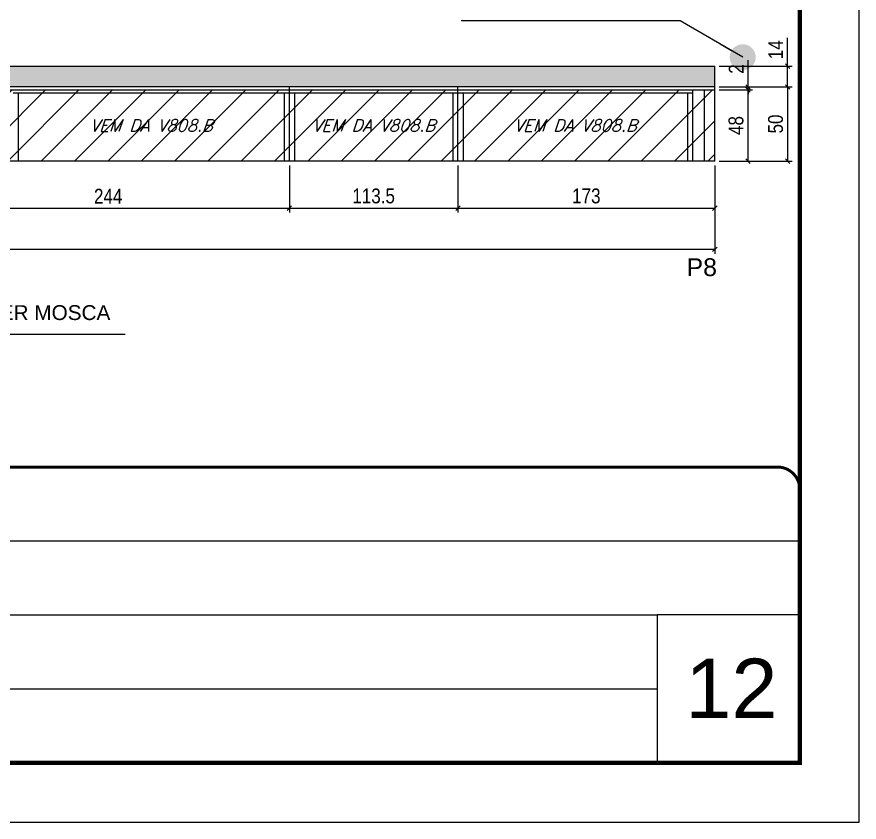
# Model space of a CAD drawing. Extents: x 3309 to 9563, y -2522 to 14608.
# Drawn here: x 8996 to 9563, y 11261 to 11803 of the extents above; entities that cross this region are included whole.
import ezdxf

# ---------------------------------------------------------------- set-up
doc = ezdxf.new("R2010")
doc.units = 0
doc.linetypes.add('CONTINUO', pattern=[0])
doc.linetypes.add('DASHED', pattern=[0.75, 0.5, -0.25])
for name, color, linetype in [('5', 5, 'Continuous'), ('COTA', 241, 'Continuous'), ('Painéis', 200, 'Continuous'), ('SARR_2.2x7', 40, 'Continuous'), ('SARR_3.5x7', 81, 'Continuous'), ('texto', 7, 'Continuous')]:
    doc.layers.add(name, color=color, linetype=linetype)
for name, color, linetype, lineweight in [('CARIMBO', 255, 'Continuous', 9), ('Folhas', 255, 'Continuous', 9), ('Hachura', 251, 'Continuous', 9), ('SARRAFO DE PRESSAO', 251, 'DASHED', 9)]:
    doc.layers.add(name, color=color, linetype=linetype, lineweight=lineweight)
doc.styles.add('ARIAL', font='arial.ttf')
doc.styles.add('COTA TECNICA', font='techl___.ttf', dxfattribs={"height": 10})
doc.styles.add('Romans', font='romans.shx')
doc.styles.get("Standard").update_dxf_attribs({"font": 'arial.ttf'})
doc.dimstyles.new('3x', dxfattribs={"dimtxt": 10, "dimasz": 5, "dimexe": 7, "dimexo": 5, "dimgap": 4, "dimtad": 1, "dimdec": 4, "dimlfac": 0.3333333333333333, "dimdsep": 46, "dimtxsty": 'Standard', "dimblk": 'DOT', "dimcen": 0.09, "dimclrd": 1, "dimclre": 1, "dimclrt": 2, "dimadec": 0, "dimazin": 2, "dimtfac": 1, "dimtdec": 4, "dimtmove": 0, "dimatfit": 3, "dimldrblk": 'DOT', "dimfxl": 1, "dimtolj": 1, "dimtzin": 0, "dimlwd": 9, "dimlwe": 9, "dimarcsym": 0})
doc.dimstyles.new('PAINEL', dxfattribs={"dimtxt": 10, "dimasz": 3, "dimexe": 3, "dimexo": 3, "dimgap": 3, "dimtad": 1, "dimdec": 1, "dimzin": 12, "dimdsep": 46, "dimtxsty": 'COTA TECNICA', "dimblk1": 'OBLIQUE', "dimblk2": 'OBLIQUE', "dimsah": 1, "dimcen": 0.9, "dimclrd": 4, "dimclre": 4, "dimclrt": 240, "dimadec": 1, "dimazin": 3, "dimtfac": 1, "dimtdec": 1, "dimtmove": 0, "dimatfit": 3, "dimfxl": 1, "dimtolj": 1, "dimtzin": 12, "dimarcsym": 0})

# ---------------------------------------------------------------- blocks, each defined once
blk = doc.blocks.new('9999999999')
at = {"color": 30, "linetype": 'CONTINUO'}
for p, q in [((98564.56196592061, 34379.63774966353), (99583.97835781069, 34379.63774966353)), ((98564.56196592061, 34329.8268713108), (99487.97835781069, 34329.8268713108)), ((99583.97835781069, 34329.8268713108), (99487.97835781069, 34329.8268713108)), ((99487.97835781069, 34329.8268713108), (99487.97835781069, 34230.20511460536)), ((98564.56196592063, 34280.01599295808), (99487.97835781069, 34280.01599295808))]:
    blk.add_line(p, q, dxfattribs=at)
at = {"color": 30, "linetype": 'CONTINUO', "const_width": 2}
blk.add_lwpolyline([(99583.97835781069, 34230.20511460536), (99583.97835781069, 34414.44862801625, 0.4142135623730951), (99568.97835781069, 34429.44862801625), (98228.97835781069, 34429.44862801625, 0.4142135623730951), (98213.97835781069, 34414.44862801625), (98213.97835781069, 34245.20511460536, 0.4142135623730951), (98228.97835781069, 34230.20511460536), (99583.97835781069, 34230.20511460536)], format="xyb", dxfattribs=at)
at = {"layer": 'Folhas'}
blk.add_lwpolyline([(98138.97835781069, 34190.20511460536), (99623.97835781069, 34190.20511460536), (99623.97835781069, 35240.20511460536), (98138.97835781069, 35240.20511460536)], close=True, dxfattribs=at)
at = {"layer": 'Folhas', "color": 30, "const_width": 3}
blk.add_lwpolyline([(98213.97835781069, 34230.20511460536), (99583.97835781069, 34230.20511460536), (99583.97835781069, 35200.20511460536), (98213.97835781069, 35200.20511460536)], close=True, dxfattribs=at)
blk = doc.blocks.new('_Oblique')
at = {"color": 0, "linetype": 'ByBlock', "lineweight": -2}
blk.add_line((-0.5, -0.5), (0.5, 0.5), dxfattribs=at)
blk = doc.blocks.new('*D1523')
at = {"layer": 'COTA', "color": 4, "linetype": 'ByBlock', "lineweight": -2, "transparency": 16777216}
for p, q in [((8203.168415781198, 11703.04910457867), (8203.168415781198, 11643.61625417553)), ((9465.668415781198, 11703.04910457867), (9465.668415781198, 11643.61625417553)), ((9465.668415781198, 11646.61625417553), (8203.168415781198, 11646.61625417553))]:
    blk.add_line(p, q, dxfattribs=at)
at = {"layer": 'Defpoints', "color": 0, "linetype": 'ByBlock', "transparency": 16777216}
for p in [(8203.168415781198, 11706.04910457867), (9465.668415781198, 11706.04910457867), (8203.168415781198, 11646.61625417553)]:
    blk.add_point(p, dxfattribs=at)
at = {"layer": 'COTA', "color": 4, "linetype": 'ByBlock', "lineweight": -2, "transparency": 16777216, "xscale": 3, "yscale": 3, "zscale": 3, "rotation": 180}
blk.add_blockref('_Oblique', (8203.168415781198, 11646.61625417553), dxfattribs=at)
at = {"layer": 'COTA', "color": 4, "linetype": 'ByBlock', "lineweight": -2, "transparency": 16777216, "xscale": 3, "yscale": 3, "zscale": 3}
blk.add_blockref('_Oblique', (9465.668415781198, 11646.61625417553), dxfattribs=at)
at = {"layer": 'COTA', "color": 240, "linetype": 'ByBlock', "transparency": 16777216, "insert": (8834.418415781198, 11654.72590329834), "char_height": 10, "attachment_point": 5, "style": 'COTA TECNICA'}
blk.add_mtext('\\A1;1262.5', dxfattribs=at)
blk = doc.blocks.new('*D1522')
at = {"layer": 'COTA', "color": 4, "lineweight": -2, "transparency": 16777216}
for p, q in [((8935.168415781198, 11703.04910457867), (8935.168415781198, 11671.32555400877)), ((9179.168415781198, 11703.04910457867), (9179.168415781198, 11671.32555400877)), ((8935.168415781198, 11674.32555400877), (9179.168415781198, 11674.32555400877))]:
    blk.add_line(p, q, dxfattribs=at)
at = {"layer": 'Defpoints', "color": 0, "transparency": 16777216}
for p in [(8935.168415781198, 11706.04910457867, -1.244042110260112e-09), (9179.168415781198, 11706.04910457867, -1.244042110260112e-09), (9179.168415781198, 11674.32555400877)]:
    blk.add_point(p, dxfattribs=at)
at = {"layer": 'COTA', "color": 4, "lineweight": -2, "transparency": 16777216, "xscale": 3, "yscale": 3, "zscale": 3, "rotation": 180}
blk.add_blockref('_Oblique', (8935.168415781198, 11674.32555400877), dxfattribs=at)
at = {"layer": 'COTA', "color": 4, "lineweight": -2, "transparency": 16777216, "xscale": 3, "yscale": 3, "zscale": 3}
blk.add_blockref('_Oblique', (9179.168415781198, 11674.32555400877), dxfattribs=at)
at = {"layer": 'COTA', "color": 240, "transparency": 16777216, "insert": (9057.168415781198, 11682.39865342397), "char_height": 10, "attachment_point": 5, "style": 'COTA TECNICA'}
blk.add_mtext('\\A1;244', dxfattribs=at)
blk = doc.blocks.new('*D1524')
at = {"layer": 'COTA', "color": 4, "lineweight": -2, "transparency": 16777216}
for p, q in [((9179.168415781198, 11703.04910457867), (9179.168415781198, 11671.32555400877)), ((9292.668415781198, 11703.04910457867), (9292.668415781198, 11671.32555400877)), ((9179.168415781198, 11674.32555400877), (9292.668415781198, 11674.32555400877))]:
    blk.add_line(p, q, dxfattribs=at)
at = {"layer": 'Defpoints', "color": 0, "transparency": 16777216}
for p in [(9179.168415781198, 11706.04910457867, -1.244042110260112e-09), (9292.668415781198, 11706.04910457867, -1.244042110260112e-09), (9292.668415781198, 11674.32555400877)]:
    blk.add_point(p, dxfattribs=at)
at = {"layer": 'COTA', "color": 4, "lineweight": -2, "transparency": 16777216, "xscale": 3, "yscale": 3, "zscale": 3, "rotation": 180}
blk.add_blockref('_Oblique', (9179.168415781198, 11674.32555400877), dxfattribs=at)
at = {"layer": 'COTA', "color": 4, "lineweight": -2, "transparency": 16777216, "xscale": 3, "yscale": 3, "zscale": 3}
blk.add_blockref('_Oblique', (9292.668415781198, 11674.32555400877), dxfattribs=at)
at = {"layer": 'COTA', "color": 240, "transparency": 16777216, "insert": (9235.918415781198, 11682.54485225438), "char_height": 10, "attachment_point": 5, "style": 'COTA TECNICA'}
blk.add_mtext('\\A1;113.5', dxfattribs=at)
blk = doc.blocks.new('*D1525')
at = {"layer": 'COTA', "color": 4, "lineweight": -2, "transparency": 16777216}
for p, q in [((9292.668415781198, 11703.04910457867), (9292.668415781198, 11671.32555400875)), ((9465.668415781198, 11703.04910457869), (9465.668415781198, 11671.32555400875)), ((9292.668415781198, 11674.32555400875), (9465.668415781198, 11674.32555400875))]:
    blk.add_line(p, q, dxfattribs=at)
at = {"layer": 'Defpoints', "color": 0, "transparency": 16777216}
for p in [(9292.668415781198, 11706.04910457867, -1.244042110260112e-09), (9465.668415781198, 11706.04910457869, -1.244042110259948e-09), (9465.668415781198, 11674.32555400875)]:
    blk.add_point(p, dxfattribs=at)
at = {"layer": 'COTA', "color": 4, "lineweight": -2, "transparency": 16777216, "xscale": 3, "yscale": 3, "zscale": 3, "rotation": 180}
blk.add_blockref('_Oblique', (9292.668415781198, 11674.32555400875), dxfattribs=at)
at = {"layer": 'COTA', "color": 4, "lineweight": -2, "transparency": 16777216, "xscale": 3, "yscale": 3, "zscale": 3}
blk.add_blockref('_Oblique', (9465.668415781198, 11674.32555400875), dxfattribs=at)
at = {"layer": 'COTA', "color": 240, "transparency": 16777216, "insert": (9379.168415781198, 11682.54485225436), "char_height": 10, "attachment_point": 5, "style": 'COTA TECNICA'}
blk.add_mtext('\\A1;173', dxfattribs=at)
blk = doc.blocks.new('*D2553')
at = {"layer": 'COTA', "color": 4, "lineweight": -2, "transparency": 16777216}
for p, q in [((9468.668415781201, 11756.04910457867), (9517.72039256617, 11756.04910457867)), ((9514.72039256617, 11756.04910457867), (9514.72039256617, 11706.04910457867)), ((9468.668415781201, 11706.04910457867), (9517.72039256617, 11706.04910457867))]:
    blk.add_line(p, q, dxfattribs=at)
at = {"layer": 'Defpoints', "color": 0, "transparency": 16777216}
for p in [(9465.668415781201, 11756.04910457867, -1.244042110260112e-09), (9465.668415781201, 11706.04910457867, -1.244042110260112e-09), (9514.72039256617, 11706.04910457867)]:
    blk.add_point(p, dxfattribs=at)
at = {"layer": 'COTA', "color": 4, "lineweight": -2, "transparency": 16777216, "xscale": 3, "yscale": 3, "zscale": 3}
for p, rotation in [((9514.72039256617, 11756.04910457867), 90), ((9514.72039256617, 11706.04910457867), 270)]:
    blk.add_blockref('_Oblique', p, dxfattribs=dict(at, rotation=rotation))
at = {"layer": 'COTA', "color": 240, "transparency": 16777216, "insert": (9506.610743443363, 11731.04910457867), "char_height": 10, "attachment_point": 5, "rotation": 90, "style": 'COTA TECNICA'}
blk.add_mtext('\\A1;50', dxfattribs=at)
blk = doc.blocks.new('*D2554')
at = {"layer": 'COTA', "color": 4, "lineweight": -2, "transparency": 16777216}
for p, q in [((9514.720392566178, 11770.04910457867), (9514.720392566178, 11789.166063643)), ((9468.668415781201, 11770.04910457867), (9517.720392566178, 11770.04910457867)), ((9514.720392566178, 11756.04910457867), (9514.720392566178, 11770.04910457867)), ((9468.668415781201, 11756.04910457867), (9517.720392566178, 11756.04910457867))]:
    blk.add_line(p, q, dxfattribs=at)
at = {"layer": 'Defpoints', "color": 0, "transparency": 16777216}
for p in [(9465.668415781201, 11770.04910457867, -1.244042110260112e-09), (9514.720392566178, 11770.04910457867), (9465.668415781201, 11756.04910457867, -1.244042110260112e-09)]:
    blk.add_point(p, dxfattribs=at)
at = {"layer": 'COTA', "color": 4, "lineweight": -2, "transparency": 16777216, "xscale": 3, "yscale": 3, "zscale": 3}
for p, rotation in [((9514.720392566178, 11770.04910457867), 90), ((9514.720392566178, 11756.04910457867), 270)]:
    blk.add_blockref('_Oblique', p, dxfattribs=dict(at, rotation=rotation))
at = {"layer": 'COTA', "color": 240, "transparency": 16777216, "insert": (9506.647293150972, 11781.10758411083), "char_height": 10, "attachment_point": 5, "rotation": 90, "style": 'COTA TECNICA'}
blk.add_mtext('\\A1;14', dxfattribs=at)
blk = doc.blocks.new('*D2555')
at = {"layer": 'COTA', "color": 4, "lineweight": -2, "transparency": 16777216}
for p, q in [((9468.668415781201, 11754.04910457871), (9491.069068108256, 11754.04910457871)), ((9488.069068108256, 11706.04910457867), (9488.069068108256, 11754.04910457871)), ((9468.668415781201, 11706.04910457867), (9491.069068108256, 11706.04910457867))]:
    blk.add_line(p, q, dxfattribs=at)
at = {"layer": 'Defpoints', "color": 0, "transparency": 16777216}
for p in [(9465.668415781201, 11754.04910457871, -1.244042110260112e-09), (9488.069068108256, 11754.04910457871), (9465.668415781201, 11706.04910457867, -1.244042110260112e-09)]:
    blk.add_point(p, dxfattribs=at)
at = {"layer": 'COTA', "color": 4, "lineweight": -2, "transparency": 16777216, "xscale": 3, "yscale": 3, "zscale": 3}
for p, rotation in [((9488.069068108256, 11754.04910457871), 90), ((9488.069068108256, 11706.04910457867), 270)]:
    blk.add_blockref('_Oblique', p, dxfattribs=dict(at, rotation=rotation))
at = {"layer": 'COTA', "color": 240, "transparency": 16777216, "insert": (9479.97403886849, 11730.04910457869), "char_height": 10, "attachment_point": 5, "rotation": 90, "style": 'COTA TECNICA'}
blk.add_mtext('\\A1;48', dxfattribs=at)
blk = doc.blocks.new('*D2556')
at = {"layer": 'COTA', "color": 4, "lineweight": -2, "transparency": 16777216}
for p, q in [((9488.069068108263, 11756.04910457867), (9488.069068108263, 11774.16021568978)), ((9468.668415781201, 11756.04910457867), (9491.069068108263, 11756.04910457867)), ((9468.668415781201, 11754.04910457871), (9491.069068108263, 11754.04910457871)), ((9488.069068108263, 11754.04910457871), (9488.069068108263, 11756.04910457867)), ((9488.069068108263, 11754.04910457871), (9488.069068108263, 11751.04910457871))]:
    blk.add_line(p, q, dxfattribs=at)
at = {"layer": 'Defpoints', "color": 0, "transparency": 16777216}
for p in [(9465.668415781201, 11756.04910457867, -1.244042110260112e-09), (9465.668415781201, 11754.04910457871, -1.244042110260112e-09), (9488.069068108263, 11756.04910457867)]:
    blk.add_point(p, dxfattribs=at)
at = {"layer": 'COTA', "color": 4, "lineweight": -2, "transparency": 16777216, "xscale": 3, "yscale": 3, "zscale": 3}
for p, rotation in [((9488.069068108263, 11756.04910457867), 270), ((9488.069068108263, 11754.04910457871), 90)]:
    blk.add_blockref('_Oblique', p, dxfattribs=dict(at, rotation=rotation))
at = {"layer": 'COTA', "color": 240, "transparency": 16777216, "insert": (9480.069068108263, 11768.10466013422), "char_height": 10, "attachment_point": 5, "rotation": 90, "style": 'COTA TECNICA'}
blk.add_mtext('\\A1;2', dxfattribs=at)
blk = doc.blocks.new('_Dot')
at = {"color": 0, "linetype": 'ByBlock', "lineweight": -2}
blk.add_line((-0.5, 0), (-1, 0), dxfattribs=at)
at = {"color": 0, "linetype": 'ByBlock', "const_width": 0.5}
blk.add_lwpolyline([(-0.25, 0, 1), (0.25, 0, 1)], format="xyb", close=True, dxfattribs=at)

msp = doc.modelspace()

# ---------------------------------------------------------------- hatches: boundary and pattern name
at = {"layer": 'COTA'}
h = msp.add_hatch(dxfattribs=at)
h.set_pattern_fill('AR-CONC', color=256, scale=0.03)
h.set_pattern_definition([(49.99999999999999, (1276.426340675083, -1505.957219172658), (5.46554006988012, -0.4781725661670926), [0.5715, -6.2865]), (355, (1276.426340675083, -1505.957219172658), (-1.05730264274908, 5.731705357171054), [0.4572, -5.0292175251]), (100.4514447, (1276.881800885083, -1505.997066777658), (4.408237412710598, 5.253532557365853), [0.4857002639999999, -5.342707337999999]), (46.18420000000001, (1276.426340675083, -1504.433219172658), (8.132371226763897, -1.261269837981814), [0.85725, -9.429749999999999]), (96.63555760999992, (1277.104037675083, -1504.538324172658), (7.12212402154509, 7.422783737931645), [0.7285506942, -8.0140682448]), (351.1841511700001, (1276.426340675083, -1504.433219172658), (7.12212402194931, 7.422783737565979), [0.6857990120999999, -7.5437919576]), (21, (1277.188340675082, -1504.814219172658), (4.548431738073974, -3.067955945612628), [0.5715, -6.2865]), (326.0000000000001, (1277.188340675082, -1504.814219172658), (1.854060850429412, 5.525638983669578), [0.4572, -5.029199999999999]), (71.45144499999999, (1277.567376653084, -1505.069882169658), (6.402492578361485, 2.457683066577157), [0.485700264, -5.342698127999999]), (37.50000000000001, (1276.426340675083, -1505.957219172658), (0.0926580975177545, 2.536651166194593), [0, -4.96824, 0, -5.1054, 0, -5.04825]), (7.499999999999999, (1276.426340675083, -1505.957219172658), (2.004589875309172, 3.005417244543585), [0, -2.910839999999999, 0, -4.85394, 0, -1.92405]), (327.5, (1274.727080675082, -1505.957219172658), (4.067717855006141, -0.1718623197802033), [0, -1.905, 0, -5.9436, 0, -7.886699999999999]), (317.5, (1273.965080675083, -1505.957219172658), (4.443875441580541, 0.7627947309999908), [0, -2.4765, 0, -3.94716, 0, -5.6007])])
h.paths.add_polyline_path([(8203.168415781198, 11770.04910457867), (8203.168415781198, 11756.04910457867), (9465.668415781198, 11756.04910457867), (9465.668415781198, 11770.04910457867)])
at = {"layer": 'Hachura'}
h = msp.add_hatch(dxfattribs=at)
h.set_pattern_fill('ANSI31', color=256, scale=5)
h.set_pattern_definition([(45, (0, 0), (-11.22532015133644, 11.22532015133644), [])])
h.paths.add_polyline_path([(8447.168415781198, 12020.62919566383), (8203.168415781198, 12020.62919566383), (8203.168415781198, 11972.62919566383), (8447.168415781198, 11972.62919566383)])
h.paths.add_polyline_path([(8691.168415781198, 12020.62919566383), (8447.168415781198, 12020.62919566383), (8447.168415781198, 11972.62919566383), (8691.168415781198, 11972.62919566383)])
h.paths.add_polyline_path([(8922.168415781198, 12020.62919566383), (8691.168415781198, 12020.62919566383), (8691.168415781198, 11972.62919566383), (8922.168415781198, 11972.62919566383)])
h.paths.add_polyline_path([(9166.168415781198, 12020.62919566383), (8922.168415781198, 12020.62919566383), (8922.168415781198, 11972.62919566383), (9166.168415781198, 11972.62919566383)])
h.paths.add_polyline_path([(9339.168415781198, 12020.62919566383), (9166.168415781198, 12020.62919566383), (9166.168415781198, 11972.62919566383), (9339.168415781198, 11972.62919566383)])
h.paths.add_polyline_path([(8864.168415781198, 11878.90903054552), (8691.168415781198, 11878.90903054552), (8691.168415781198, 11838.90903054552), (8864.168415781198, 11838.90903054552)])
h.paths.add_polyline_path([(8691.168415781198, 11878.90903054552), (8447.168415781198, 11878.90903054552), (8447.168415781198, 11838.90903054552), (8691.168415781198, 11838.90903054552)])
h.paths.add_polyline_path([(8447.168415781198, 11878.90903054552), (8203.168415781198, 11878.90903054552), (8203.168415781198, 11838.90903054552), (8447.168415781198, 11838.90903054552)])
h.paths.add_polyline_path([(8447.168415781198, 11754.04910457867), (8203.168415781198, 11754.04910457867), (8203.168415781198, 11706.04910457867), (8447.168415781198, 11706.04910457867)])
h.paths.add_polyline_path([(8691.168415781198, 11754.04910457867), (8447.168415781198, 11754.04910457867), (8447.168415781198, 11706.04910457867), (8691.168415781198, 11706.04910457867)])
h.paths.add_polyline_path([(8935.168415781198, 11754.04910457867), (8691.168415781198, 11754.04910457867), (8691.168415781198, 11706.04910457867), (8935.168415781198, 11706.04910457867)])
h.paths.add_polyline_path([(9179.168415781198, 11754.04910457867), (8935.168415781198, 11754.04910457867), (8935.168415781198, 11706.04910457867), (9179.168415781198, 11706.04910457867)])
h.paths.add_polyline_path([(9292.668415781198, 11754.04910457867), (9179.168415781198, 11754.04910457867), (9179.168415781198, 11706.04910457867), (9292.668415781198, 11706.04910457867)])
h.paths.add_polyline_path([(9465.668415781198, 11754.04910457867), (9292.668415781198, 11754.04910457867), (9292.668415781198, 11706.04910457867), (9465.668415781198, 11706.04910457867)])
h.paths.add_polyline_path([(8861.168415781198, 11603.36742972831), (8691.168415781198, 11603.36742972831), (8691.168415781198, 11555.36742972831), (8861.168415781198, 11555.36742972831)])
h.paths.add_polyline_path([(8691.168415781198, 11603.36742972831), (8447.168415781198, 11603.36742972831), (8447.168415781198, 11555.36742972831), (8691.168415781198, 11555.36742972831)])
h.paths.add_polyline_path([(8447.168415781198, 11603.36742972831), (8203.168415781198, 11603.36742972831), (8203.168415781198, 11555.36742972831), (8447.168415781198, 11555.36742972831)])

# ---------------------------------------------------------------- linework, layer by layer
at = {"layer": 'COTA'}
for p in [(8203.168415781198, 11770.04910457867, -1.244042110260112e-09), (9465.668415781198, 11756.04910457867, -1.244042110260112e-09)]:
    msp.add_line(p, (9465.668415781198, 11770.04910457867, -1.244042110260112e-09), dxfattribs=at)
at = {"layer": 'Painéis', "linetype": 'ByBlock'}
for p, q in [((9465.668415781198, 11756.04910457867, -1.244042110260112e-09), (8203.168415781198, 11756.04910457867, -1.244042110260112e-09)), ((9179.168415781198, 11706.04910457867, -1.244042110260112e-09), (9179.168415781198, 11756.04910457867, -1.244042110260112e-09)), ((9292.668415781198, 11706.04910457867, -1.244042110260112e-09), (9292.668415781198, 11756.04910457867, -1.244042110260112e-09)), ((9465.668415781198, 11706.04910457867, -1.244042110260112e-09), (9465.668415781198, 11756.04910457867, -1.244042110260112e-09)), ((9465.668415781198, 11706.04910457867, -1.244042110260112e-09), (8203.168415781198, 11706.04910457867, -1.244042110260112e-09))]:
    msp.add_line(p, q, dxfattribs=at)
at = {"layer": 'Painéis', "linetype": 'ByBlock', "elevation": -1.244042110260112e-09}
msp.add_lwpolyline([(8203.168415781198, 11754.04910457867), (9465.668415781198, 11754.04910457867), (9465.668415781198, 11756.04910457867), (8203.168415781198, 11756.04910457867)], close=True, dxfattribs=at)
at = {"layer": 'SARR_2.2x7', "linetype": 'Continuous'}
for p, q in [((9458.668415781198, 11706.04910457867, -1.244042110260112e-09), (9458.668415781198, 11754.04910457867, -1.244042110260112e-09)), ((9179.168415781198, 11751.84910457867, -1.244042110260112e-09), (8993.168415781198, 11751.84910457867, -1.244042110260112e-09)), ((9292.668415781198, 11751.84910457867, -1.244042110260112e-09), (9179.168415781198, 11751.84910457867, -1.244042110260112e-09)), ((9450.668415781198, 11751.84910457867, -1.244042110260112e-09), (9292.668415781198, 11751.84910457867, -1.244042110260112e-09))]:
    msp.add_line(p, q, dxfattribs=at)
at = {"layer": 'SARR_3.5x7'}
for p, q in [((9450.668415781198, 11754.04910457868, -1.244042110260112e-09), (9450.668415781198, 11706.04910457867, -1.244042110260112e-09)), ((8996.668415781256, 11751.84910457877, -1.244042110260112e-09), (8996.668415781285, 11706.04910457867, -1.244042110260112e-09)), ((9175.668415781169, 11751.84910457871, -1.244042110260112e-09), (9175.66841578114, 11706.04910457867, -1.244042110260112e-09)), ((9182.668415781256, 11751.84910457877, -1.244042110260112e-09), (9182.668415781285, 11706.04910457867, -1.244042110260112e-09)), ((9289.168415781169, 11751.84910457871, -1.244042110260112e-09), (9289.16841578114, 11706.04910457867, -1.244042110260112e-09)), ((9296.168415781256, 11751.84910457877, -1.244042110260112e-09), (9296.168415781285, 11706.04910457867, -1.244042110260112e-09)), ((9447.168415781198, 11751.84910457869, -1.244042110260112e-09), (9447.168415781198, 11706.04910457867, -1.244042110260112e-09))]:
    msp.add_line(p, q, dxfattribs=at)

# ---------------------------------------------------------------- block references
at = {"layer": 'SARRAFO DE PRESSAO', "color": 6, "linetype": 'ByBlock'}
msp.add_blockref('9999999999', (-90061.10916253102, -22929.49543780916), dxfattribs=at)

# ---------------------------------------------------------------- texts
at = {"layer": '5', "linetype": 'Continuous'}
msp.add_text('P8', height=12, rotation=3.550247623884672e-05, dxfattribs=at).set_placement((9446.619574011404, 11628.60477234471, -1.244042110260112e-09))
at = {"layer": 'CARIMBO', "style": 'ARIAL'}
for s, height, p in [('FORNECER MOSCA', 10, (8925.15852794809, 11598.99734279348)), ('12', 40, (9445.729435987301, 11330.85351641713))]:
    msp.add_text(s, height=height, dxfattribs=at).set_placement(p)
at = {"layer": 'texto', "color": 2, "char_height": 8, "attachment_point": 5, "style": 'Romans'}
for insert in [(9086.168415781198, 11730.04910457866, -1.244042110260112e-09), (9235.918415781198, 11730.04910457866, -1.244042110260112e-09), (9371.668415781198, 11730.04910457866, -1.244042110260112e-09)]:
    msp.add_mtext('{\\Q19;\\C256;VEM DA V808.B}', dxfattribs=dict(at, insert=insert))

# ---------------------------------------------------------------- dimensions: what is measured, and where the dimension line sits
at = {"layer": 'COTA'}
for base, p1, p2, picture, middle in [((9514.720392566178, 11770.04910457867), (9465.668415781198, 11756.04910457867, -1.244042110260112e-09), (9465.668415781198, 11770.04910457867, -1.244042110260112e-09), '*D2554', (9506.647293150972, 11781.10758411083)), ((9488.069068108263, 11756.04910457867), (9465.668415781198, 11754.04910457871, -1.244042110260112e-09), (9465.668415781198, 11756.04910457867, -1.244042110260112e-09), '*D2556', (9480.069068108263, 11768.10466013422)), ((9514.72039256617, 11706.04910457867), (9465.668415781198, 11756.04910457867, -1.244042110260112e-09), (9465.668415781198, 11706.04910457867, -1.244042110260112e-09), '*D2553', (9506.610743443363, 11731.04910457867)), ((9488.069068108256, 11754.04910457871), (9465.668415781198, 11706.04910457867, -1.244042110260112e-09), (9465.668415781198, 11754.04910457871, -1.244042110260112e-09), '*D2555', (9479.97403886849, 11730.04910457869))]:
    dim = msp.add_linear_dim(base=base, p1=p1, p2=p2, angle=90, dimstyle='PAINEL', dxfattribs=at)
    dim.commit()
    dim.dimension.update_dxf_attribs({"geometry": picture, "text_midpoint": middle})
at = {"layer": 'COTA', "linetype": 'ByBlock'}
dim = msp.add_linear_dim(base=(8203.168415781198, 11646.61625417553, -1.244042110260112e-09), p1=(9465.668415781198, 11706.04910457867, -1.244042110260112e-09), p2=(8203.168415781198, 11706.04910457867, -1.244042110260112e-09), angle=180, dimstyle='PAINEL', dxfattribs=at)
dim.commit()
dim.dimension.update_dxf_attribs({"geometry": '*D1523', "text_midpoint": (8834.418415781198, 11654.72590329834, -1.244042110260112e-09)})
at = {"layer": 'COTA'}
for base, p1, p2, picture, middle in [((9179.168415781198, 11674.32555400877), (8935.168415781198, 11706.04910457867, -1.244042110260112e-09), (9179.168415781198, 11706.04910457867, -1.244042110260112e-09), '*D1522', (9057.168415781198, 11682.39865342397)), ((9465.668415781198, 11674.32555400875), (9292.668415781198, 11706.04910457867, -1.244042110260112e-09), (9465.668415781198, 11706.04910457869, -1.244042110259948e-09), '*D1525', (9379.168415781198, 11682.54485225436))]:
    dim = msp.add_linear_dim(base=base, p1=p1, p2=p2, dimstyle='PAINEL', override={"dimtmove": 1}, dxfattribs=at)
    dim.commit()
    dim.dimension.update_dxf_attribs({"geometry": picture, "text_midpoint": middle})
dim = msp.add_linear_dim(base=(9292.668415781198, 11674.32555400877), p1=(9179.168415781198, 11706.04910457867, -1.244042110260112e-09), p2=(9292.668415781198, 11706.04910457867, -1.244042110260112e-09), dimstyle='PAINEL', dxfattribs=at)
dim.commit()
dim.dimension.update_dxf_attribs({"geometry": '*D1524', "text_midpoint": (9235.918415781198, 11682.54485225438)})

# ---------------------------------------------------------------- leaders
at = {"layer": 'Hachura'}
for points in [[(9484.473923588412, 11776.03131720877), (9442.3572873011, 11800.46092662443), (9294.912801540282, 11800.46092662443)], [(8878.967119406101, 11613.81302741642), (8921.083755693413, 11589.38341800076), (9068.52824145423, 11589.38341800076)]]:
    msp.add_leader(points, dimstyle='3x', override={"dimasz": 17.5, "dimgap": 4, "dimtad": 0}, dxfattribs=at)

doc.saveas('drawing.dxf')
